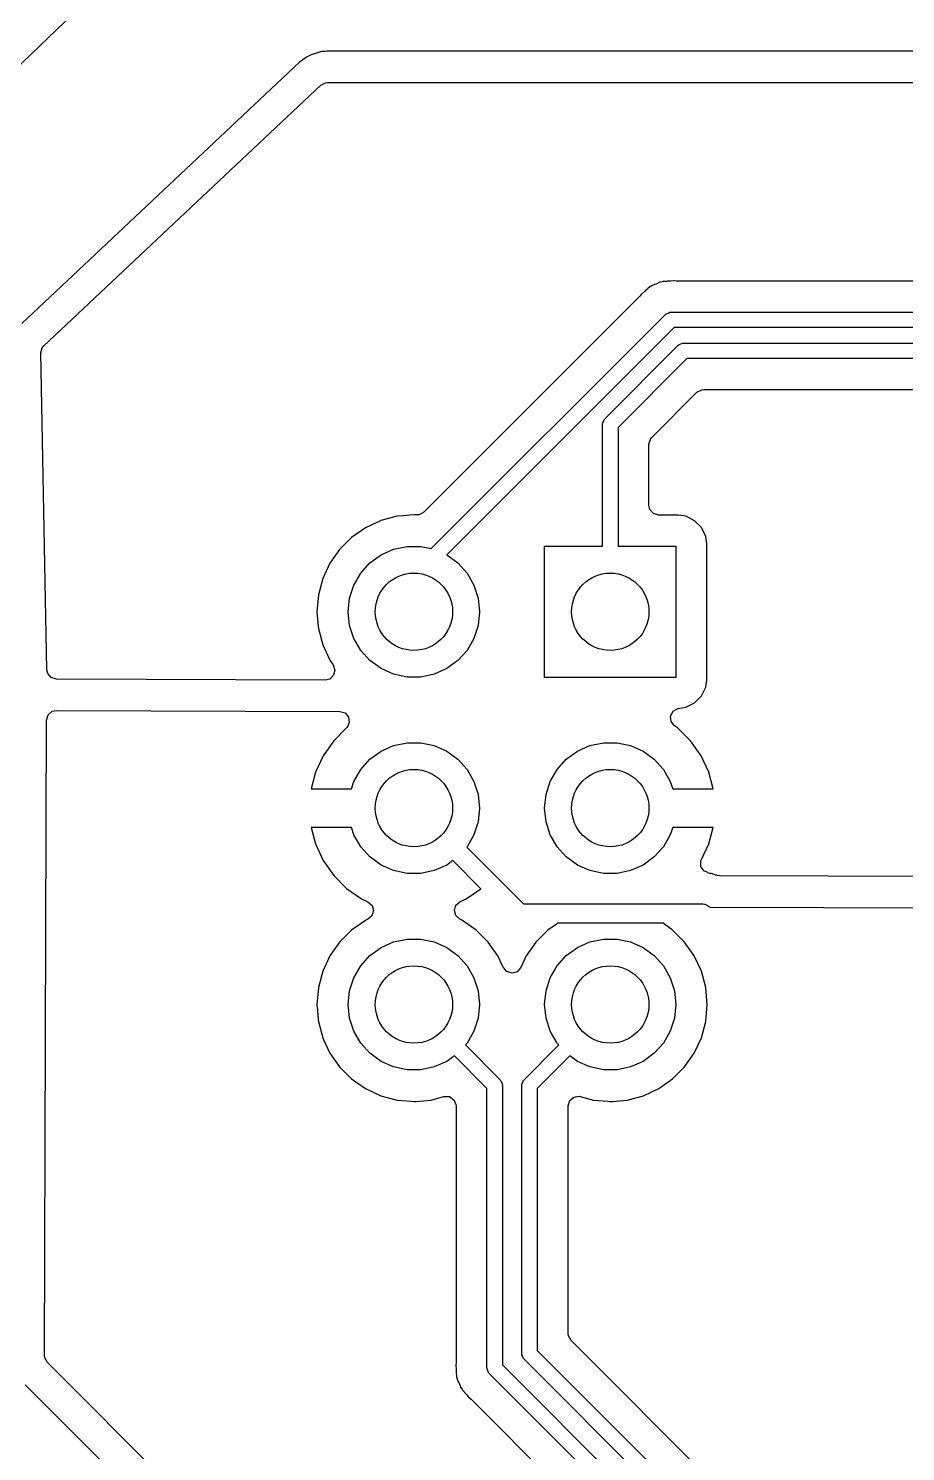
# Model space of a CAD drawing. Extents: x 0.79 to 7.48, y -4.92 to -0.79.
# Drawn here: x 5.867 to 6.314, y -3.374 to -2.65 of the extents above; entities that cross this region are included whole.
import ezdxf

# ---------------------------------------------------------------- set-up
doc = ezdxf.new("R2010")
doc.units = 0
doc.header["$MEASUREMENT"] = 0
doc.layers.add('BLACK', color=7, linetype='CONTINUOUS')

msp = doc.modelspace()

# ---------------------------------------------------------------- linework, layer by layer
at = {"layer": 'BLACK', "linetype": 'CONTINUOUS'}
for p, q in [((5.76725, -2.76025), (5.98866, -2.54724)), ((6.00886, -2.66433), (6.00514, -2.66694)), ((6.01132, -2.66309), (6.00886, -2.66433)), ((6.00886, -2.66433), (6.00886, -2.66433)), ((6.01607, -2.66155), (6.01132, -2.66309)), ((6.01707, -2.66143), (6.01607, -2.66155)), ((6.01766, -2.66138), (6.01707, -2.66143)), ((6.01833, -2.66131), (6.01766, -2.66138)), ((6.01906, -2.66128), (6.01833, -2.66131)), ((6.01833, -2.66131), (6.01833, -2.66131)), ((6.01833, -2.66131), (6.01833, -2.66131)), ((6.6024, -2.66128), (6.01906, -2.66128)), ((6.00514, -2.66694), (5.86381, -2.79996)), ((6.00514, -2.66694), (6.00514, -2.66694)), ((5.87513, -2.81123), (6.01609, -2.67857)), ((6.01609, -2.67857), (6.01854, -2.67733)), ((6.01854, -2.67733), (6.01943, -2.67724)), ((6.01943, -2.67724), (6.60632, -2.67724)), ((6.18205, -2.78273), (6.18155, -2.7831)), ((6.18218, -2.78262), (6.18205, -2.78273)), ((6.18278, -2.7821), (6.18218, -2.78262)), ((6.18373, -2.78128), (6.18278, -2.7821)), ((6.1839, -2.78121), (6.18373, -2.78128)), ((6.18373, -2.78128), (6.18373, -2.78128)), ((6.1848, -2.78067), (6.1839, -2.78121)), ((6.18495, -2.78056), (6.1848, -2.78067)), ((6.18686, -2.77985), (6.18495, -2.78056)), ((6.18495, -2.78056), (6.18495, -2.78056)), ((6.18702, -2.77978), (6.18686, -2.77985)), ((6.18888, -2.77893), (6.18702, -2.77978)), ((6.18907, -2.7789), (6.18888, -2.77893)), ((6.18888, -2.77893), (6.18888, -2.77893)), ((6.19008, -2.77865), (6.18907, -2.7789)), ((6.19026, -2.77858), (6.19008, -2.77865)), ((6.19229, -2.77843), (6.19026, -2.77858)), ((6.19026, -2.77858), (6.19026, -2.77858)), ((6.19247, -2.77841), (6.19229, -2.77843)), ((6.19308, -2.77833), (6.19247, -2.77841)), ((6.1937, -2.77833), (6.19308, -2.77833)), ((6.19387, -2.77832), (6.1937, -2.77833)), ((6.19439, -2.77828), (6.19387, -2.77832)), ((6.19591, -2.77817), (6.19439, -2.77828)), ((6.19609, -2.77822), (6.19591, -2.77817)), ((6.19591, -2.77817), (6.19591, -2.77817)), ((6.19713, -2.77833), (6.19609, -2.77822)), ((6.57288, -2.77833), (6.19713, -2.77833)), ((6.17869, -2.78597), (6.0687, -2.89595)), ((6.17934, -2.78516), (6.17869, -2.78597)), ((6.17944, -2.785), (6.17934, -2.78516)), ((6.18099, -2.78366), (6.17944, -2.78499)), ((6.17944, -2.78499), (6.17944, -2.785)), ((6.18111, -2.78354), (6.18099, -2.78366)), ((6.18155, -2.7831), (6.18111, -2.78354)), ((6.07242, -2.91453), (6.1917, -2.79525)), ((6.1917, -2.79525), (6.19199, -2.7951)), ((6.19199, -2.7951), (6.19217, -2.79485)), ((6.19217, -2.79485), (6.19305, -2.79456)), ((6.19305, -2.79456), (6.19387, -2.79414)), ((6.19387, -2.79414), (6.19419, -2.79419)), ((6.19419, -2.79419), (6.19449, -2.79409)), ((6.19449, -2.79409), (6.57552, -2.79409)), ((6.19612, -2.80197), (6.08036, -2.91773)), ((6.57389, -2.80197), (6.19612, -2.80197)), ((5.87432, -2.81222), (5.87513, -2.81123)), ((6.1608, -2.84842), (6.19823, -2.811)), ((6.19823, -2.811), (6.19851, -2.81085)), ((6.19851, -2.81085), (6.1987, -2.81059)), ((6.1987, -2.81059), (6.19957, -2.81031)), ((6.19957, -2.81031), (6.2004, -2.80989)), ((6.2004, -2.80989), (6.20071, -2.80994)), ((6.20071, -2.80994), (6.20101, -2.80984)), ((6.20101, -2.80984), (6.56621, -2.80984)), ((5.87359, -2.81487), (5.87432, -2.81222)), ((5.87665, -2.97619), (5.87359, -2.81487)), ((6.20264, -2.81772), (6.16752, -2.85284)), ((6.56458, -2.81772), (6.20264, -2.81772)), ((6.21016, -2.8336), (6.2112, -2.83348)), ((6.2112, -2.83348), (6.55603, -2.83348)), ((6.18472, -2.85794), (6.20774, -2.83491)), ((6.20774, -2.83491), (6.21016, -2.8336)), ((6.15965, -2.85121), (6.15974, -2.85091)), ((6.15965, -2.91321), (6.15965, -2.85121)), ((6.15969, -2.85059), (6.16011, -2.84977)), ((6.15974, -2.85091), (6.15969, -2.85059)), ((6.16011, -2.84977), (6.1604, -2.84889)), ((6.1604, -2.84889), (6.16065, -2.84871)), ((6.16065, -2.84871), (6.1608, -2.84842)), ((6.16752, -2.85284), (6.16752, -2.91321)), ((6.18329, -2.86139), (6.18406, -2.85875)), ((6.18329, -2.89256), (6.18329, -2.86139)), ((6.18406, -2.85875), (6.18472, -2.85794)), ((6.055, -2.89801), (6.04668, -2.90024)), ((6.05786, -2.89776), (6.055, -2.89801)), ((6.055, -2.89801), (6.055, -2.89801)), ((6.06358, -2.89726), (6.05786, -2.89776)), ((6.06482, -2.89737), (6.06358, -2.89726)), ((6.06358, -2.89726), (6.06358, -2.89726)), ((6.06628, -2.89727), (6.06482, -2.89737)), ((6.0687, -2.89595), (6.06628, -2.89727)), ((6.18373, -2.89459), (6.18329, -2.89256)), ((6.18553, -2.89667), (6.18373, -2.89459)), ((6.18817, -2.89744), (6.18553, -2.89667)), ((6.19829, -2.89744), (6.18817, -2.89744)), ((6.20198, -2.89803), (6.19829, -2.89744)), ((6.19829, -2.89744), (6.19829, -2.89744)), ((6.20341, -2.89876), (6.20198, -2.89803)), ((6.03887, -2.90388), (6.03182, -2.90882)), ((6.04655, -2.9003), (6.03887, -2.90388)), ((6.03887, -2.90388), (6.03887, -2.90388)), ((6.04668, -2.90024), (6.04655, -2.9003)), ((6.04668, -2.90024), (6.04668, -2.90024)), ((6.04668, -2.90024), (6.04668, -2.90024)), ((6.20643, -2.9003), (6.20341, -2.89876)), ((6.20996, -2.90383), (6.20643, -2.9003)), ((6.20643, -2.9003), (6.20643, -2.9003)), ((6.20643, -2.9003), (6.20643, -2.9003)), ((6.21223, -2.90828), (6.20996, -2.90383)), ((6.20996, -2.90383), (6.20996, -2.90383)), ((6.20996, -2.90383), (6.20996, -2.90383)), ((6.03182, -2.90882), (6.02572, -2.91491)), ((6.13012, -2.98014), (6.13012, -2.91321)), ((6.13012, -2.91321), (6.15965, -2.91321)), ((6.16752, -2.91321), (6.19705, -2.91321)), ((6.19705, -2.91321), (6.19705, -2.98014)), ((6.21281, -2.91197), (6.21223, -2.90828)), ((6.21281, -2.98138), (6.21281, -2.91197)), ((6.02572, -2.91491), (6.02078, -2.92197)), ((6.04119, -2.92181), (6.04685, -2.9177)), ((6.04685, -2.9177), (6.05324, -2.91485)), ((6.05324, -2.91485), (6.06008, -2.9134)), ((6.06008, -2.9134), (6.06708, -2.9134)), ((6.06708, -2.9134), (6.07242, -2.91453)), ((6.08036, -2.91773), (6.08597, -2.92181)), ((6.02078, -2.92197), (6.01714, -2.92977)), ((6.02078, -2.92197), (6.02078, -2.92197)), ((6.03301, -2.93307), (6.03651, -2.92701)), ((6.03651, -2.92701), (6.04119, -2.92181)), ((6.08597, -2.92181), (6.09066, -2.92701)), ((6.09066, -2.92701), (6.09415, -2.93307)), ((6.01714, -2.92977), (6.01491, -2.9381)), ((6.01714, -2.92977), (6.01714, -2.92977)), ((6.03085, -2.93972), (6.03301, -2.93307)), ((6.09415, -2.93307), (6.09632, -2.93972)), ((6.01491, -2.9381), (6.01416, -2.94668)), ((6.01491, -2.9381), (6.01491, -2.9381)), ((6.03012, -2.94668), (6.03085, -2.93972)), ((6.09632, -2.93972), (6.09705, -2.94668)), ((6.01416, -2.94668), (6.0148, -2.95394)), ((6.03085, -2.95363), (6.03012, -2.94668)), ((6.09705, -2.94668), (6.09632, -2.95363)), ((6.0148, -2.95394), (6.01491, -2.95526)), ((6.01491, -2.95526), (6.01491, -2.95526)), ((6.01491, -2.95526), (6.01714, -2.96358)), ((6.03301, -2.96029), (6.03085, -2.95363)), ((6.09632, -2.95363), (6.09415, -2.96029)), ((6.01714, -2.96358), (6.01714, -2.96358)), ((6.01714, -2.96358), (6.01714, -2.96358)), ((6.01714, -2.96358), (6.02078, -2.97139)), ((6.03651, -2.96635), (6.03301, -2.96029)), ((6.09415, -2.96029), (6.09066, -2.96635)), ((6.04119, -2.97155), (6.03651, -2.96635)), ((6.09066, -2.96635), (6.08597, -2.97155)), ((5.87708, -2.97811), (5.87665, -2.97619)), ((5.87887, -2.9802), (5.87708, -2.97811)), ((6.02078, -2.97139), (6.02246, -2.97379)), ((6.02246, -2.97379), (6.02334, -2.97639)), ((6.02334, -2.97639), (6.02267, -2.97906)), ((6.04685, -2.97566), (6.04119, -2.97155)), ((6.05324, -2.9785), (6.04685, -2.97566)), ((6.08031, -2.97566), (6.07392, -2.9785)), ((6.08597, -2.97155), (6.08031, -2.97566)), ((5.88151, -2.98098), (5.87887, -2.9802)), ((6.01845, -2.98147), (5.88151, -2.98098)), ((6.02067, -2.98094), (6.01845, -2.98147)), ((6.02267, -2.97906), (6.02067, -2.98094)), ((6.06008, -2.97996), (6.05324, -2.9785)), ((6.06708, -2.97996), (6.06008, -2.97996)), ((6.07392, -2.9785), (6.06708, -2.97996)), ((6.19705, -2.98014), (6.13012, -2.98014)), ((6.20996, -2.98953), (6.21223, -2.98507)), ((6.21223, -2.98507), (6.2128, -2.9815)), ((6.21223, -2.98507), (6.21223, -2.98507)), ((6.21223, -2.98507), (6.21223, -2.98507)), ((6.2128, -2.9815), (6.21281, -2.98138)), ((6.20643, -2.99306), (6.20996, -2.98953)), ((5.87653, -3.00181), (5.87732, -2.99918)), ((5.87732, -2.99918), (5.8794, -2.99738)), ((5.8794, -2.99738), (5.88143, -2.99695)), ((5.88143, -2.99695), (6.02587, -2.99746)), ((6.02587, -2.99746), (6.0285, -2.99824)), ((6.0285, -2.99824), (6.0303, -3.00033)), ((6.19432, -2.99983), (6.19556, -2.99738)), ((6.19461, -3.00257), (6.19432, -2.99983)), ((6.19556, -2.99738), (6.19794, -2.99598)), ((6.19794, -2.99598), (6.19836, -2.9959)), ((6.19836, -2.9959), (6.20198, -2.99532)), ((6.20198, -2.99532), (6.20643, -2.99306)), ((5.87548, -3.32557), (5.87653, -3.00181)), ((6.0293, -3.00579), (6.02271, -3.01238)), ((6.02953, -3.00555), (6.0293, -3.00579)), ((6.03068, -3.00305), (6.02953, -3.00555)), ((6.0303, -3.00033), (6.03068, -3.00305)), ((6.19632, -3.00472), (6.19461, -3.00257)), ((6.19788, -3.00581), (6.19632, -3.00472)), ((6.20445, -3.01238), (6.19788, -3.00581)), ((6.02271, -3.01238), (6.01738, -3.02)), ((6.02271, -3.01238), (6.02271, -3.01238)), ((6.05324, -3.01485), (6.06008, -3.0134)), ((6.06008, -3.0134), (6.06708, -3.0134)), ((6.06708, -3.0134), (6.07392, -3.01485)), ((6.15324, -3.01485), (6.16008, -3.0134)), ((6.16008, -3.0134), (6.16708, -3.0134)), ((6.16708, -3.0134), (6.17392, -3.01485)), ((6.20979, -3.02), (6.20445, -3.01238)), ((6.20445, -3.01238), (6.20445, -3.01238)), ((6.01738, -3.02), (6.01345, -3.02843)), ((6.01738, -3.02), (6.01738, -3.02)), ((6.03651, -3.02701), (6.04119, -3.02181)), ((6.04119, -3.02181), (6.04685, -3.0177)), ((6.04685, -3.0177), (6.05324, -3.01485)), ((6.07392, -3.01485), (6.08031, -3.0177)), ((6.08031, -3.0177), (6.08597, -3.02181)), ((6.08597, -3.02181), (6.09066, -3.02701)), ((6.13651, -3.02701), (6.14119, -3.02181)), ((6.14119, -3.02181), (6.14685, -3.0177)), ((6.14685, -3.0177), (6.15324, -3.01485)), ((6.17392, -3.01485), (6.18031, -3.0177)), ((6.18031, -3.0177), (6.18597, -3.02181)), ((6.18597, -3.02181), (6.19066, -3.02701)), ((6.21372, -3.02843), (6.20979, -3.02)), ((6.20979, -3.02), (6.20979, -3.02)), ((6.01345, -3.02843), (6.0112, -3.03683)), ((6.01345, -3.02843), (6.01345, -3.02843)), ((6.03301, -3.03307), (6.03651, -3.02701)), ((6.09066, -3.02701), (6.09415, -3.03307)), ((6.13301, -3.03307), (6.13651, -3.02701)), ((6.19066, -3.02701), (6.19415, -3.03307)), ((6.21597, -3.03683), (6.21372, -3.02843)), ((6.21372, -3.02843), (6.21372, -3.02843)), ((6.03179, -3.03683), (6.03301, -3.03307)), ((6.09415, -3.03307), (6.09632, -3.03972)), ((6.13085, -3.03972), (6.13301, -3.03307)), ((6.19415, -3.03307), (6.19538, -3.03683)), ((6.0112, -3.03683), (6.0112, -3.03683)), ((6.0112, -3.03683), (6.03179, -3.03683)), ((6.09632, -3.03972), (6.09705, -3.04668)), ((6.13012, -3.04668), (6.13085, -3.03972)), ((6.19538, -3.03683), (6.21597, -3.03683)), ((6.21597, -3.03683), (6.21597, -3.03683)), ((6.09705, -3.04668), (6.09632, -3.05363)), ((6.13085, -3.05363), (6.13012, -3.04668)), ((6.03179, -3.05652), (6.0112, -3.05652)), ((6.0112, -3.05652), (6.01345, -3.06492)), ((6.03301, -3.06029), (6.03179, -3.05652)), ((6.09632, -3.05363), (6.09415, -3.06029)), ((6.13301, -3.06029), (6.13085, -3.05363)), ((6.19538, -3.05652), (6.19415, -3.06029)), ((6.21597, -3.05652), (6.19538, -3.05652)), ((6.21372, -3.06492), (6.21597, -3.05652)), ((6.01345, -3.06492), (6.01345, -3.06492)), ((6.01345, -3.06492), (6.01738, -3.07335)), ((6.03651, -3.06635), (6.03301, -3.06029)), ((6.09415, -3.06029), (6.09066, -3.06635)), ((6.13651, -3.06635), (6.13301, -3.06029)), ((6.19415, -3.06029), (6.19066, -3.06635)), ((6.21001, -3.07287), (6.21372, -3.06492)), ((6.21372, -3.06492), (6.21372, -3.06492)), ((6.04119, -3.07155), (6.03651, -3.06635)), ((6.04685, -3.07566), (6.04119, -3.07155)), ((6.09066, -3.06635), (6.09045, -3.06658)), ((6.09045, -3.06658), (6.11936, -3.0955)), ((6.14119, -3.07155), (6.13651, -3.06635)), ((6.14685, -3.07566), (6.14119, -3.07155)), ((6.18597, -3.07155), (6.18031, -3.07566)), ((6.19066, -3.06635), (6.18597, -3.07155)), ((6.01738, -3.07335), (6.02271, -3.08097)), ((6.05324, -3.0785), (6.04685, -3.07566)), ((6.06008, -3.07996), (6.05324, -3.0785)), ((6.07392, -3.0785), (6.06708, -3.07996)), ((6.08031, -3.07566), (6.07392, -3.0785)), ((6.08338, -3.07343), (6.08031, -3.07566)), ((6.09765, -3.08771), (6.08338, -3.07343)), ((6.15324, -3.0785), (6.14685, -3.07566)), ((6.16008, -3.07996), (6.15324, -3.0785)), ((6.17392, -3.0785), (6.16708, -3.07996)), ((6.18031, -3.07566), (6.17392, -3.0785)), ((6.20975, -3.07358), (6.21001, -3.07287)), ((6.20976, -3.07633), (6.20975, -3.07358)), ((6.21126, -3.07864), (6.20976, -3.07633)), ((6.21321, -3.07951), (6.21126, -3.07864)), ((6.21318, -3.07964), (6.21321, -3.07951)), ((6.21413, -3.07991), (6.21318, -3.07964)), ((6.21495, -3.08006), (6.21413, -3.07991)), ((6.02271, -3.08097), (6.02929, -3.08755)), ((6.06708, -3.07996), (6.06008, -3.07996)), ((6.16708, -3.07996), (6.16008, -3.07996)), ((6.2156, -3.08013), (6.21495, -3.08006)), ((6.21714, -3.08074), (6.2156, -3.08013)), ((6.2156, -3.08013), (6.2156, -3.08013)), ((6.2156, -3.08013), (6.2156, -3.08013)), ((6.2156, -3.08013), (6.2156, -3.08013)), ((6.2156, -3.08013), (6.2156, -3.08013)), ((6.21738, -3.08082), (6.21714, -3.08074)), ((6.21763, -3.08089), (6.21738, -3.08082)), ((6.21826, -3.08106), (6.21763, -3.08089)), ((6.21956, -3.08124), (6.21826, -3.08106)), ((6.33181, -3.08152), (6.21956, -3.08124)), ((6.02929, -3.08755), (6.03691, -3.09288)), ((6.03691, -3.09288), (6.04019, -3.09441)), ((6.08697, -3.09441), (6.09026, -3.09288)), ((6.09026, -3.09288), (6.09765, -3.08771)), ((6.04019, -3.09441), (6.04226, -3.09623)), ((6.04221, -3.10151), (6.04019, -3.10326)), ((6.04301, -3.09888), (6.04221, -3.10151)), ((6.04226, -3.09623), (6.04301, -3.09888)), ((6.08416, -3.0988), (6.08495, -3.09617)), ((6.08491, -3.10144), (6.08416, -3.0988)), ((6.08697, -3.10326), (6.08491, -3.10144)), ((6.08495, -3.09617), (6.08697, -3.09441)), ((6.11936, -3.0955), (6.21065, -3.0955)), ((6.21065, -3.0955), (6.21152, -3.09562)), ((6.21152, -3.09562), (6.2117, -3.09561)), ((6.2117, -3.09561), (6.21179, -3.09566)), ((6.21179, -3.09566), (6.21204, -3.0957)), ((6.21204, -3.0957), (6.21306, -3.09635)), ((6.21306, -3.09635), (6.21413, -3.09694)), ((6.21413, -3.09694), (6.21439, -3.0972)), ((6.21439, -3.0972), (6.33177, -3.09748)), ((6.03182, -3.10882), (6.02572, -3.11491)), ((6.03887, -3.10388), (6.03182, -3.10882)), ((6.04019, -3.10326), (6.03887, -3.10388)), ((6.03887, -3.10388), (6.03887, -3.10388)), ((6.08829, -3.10388), (6.08697, -3.10326)), ((6.09535, -3.10882), (6.08829, -3.10388)), ((6.08829, -3.10388), (6.08829, -3.10388)), ((6.10144, -3.11491), (6.09535, -3.10882)), ((6.13182, -3.10882), (6.12572, -3.11491)), ((6.13602, -3.10588), (6.13182, -3.10882)), ((6.13662, -3.10534), (6.13602, -3.10588)), ((6.19081, -3.10534), (6.13662, -3.10534)), ((6.19136, -3.10603), (6.19081, -3.10534)), ((6.19488, -3.10849), (6.19136, -3.10603)), ((6.19535, -3.10882), (6.19488, -3.10849)), ((6.20144, -3.11491), (6.19535, -3.10882)), ((6.02572, -3.11491), (6.02078, -3.12197)), ((6.04685, -3.1177), (6.05324, -3.11485)), ((6.05324, -3.11485), (6.06008, -3.1134)), ((6.06008, -3.1134), (6.06708, -3.1134)), ((6.06708, -3.1134), (6.07392, -3.11485)), ((6.07392, -3.11485), (6.08031, -3.1177)), ((6.10638, -3.12197), (6.10144, -3.11491)), ((6.10144, -3.11491), (6.10144, -3.11491)), ((6.12572, -3.11491), (6.12078, -3.12197)), ((6.14685, -3.1177), (6.15324, -3.11485)), ((6.15324, -3.11485), (6.16008, -3.1134)), ((6.16008, -3.1134), (6.16708, -3.1134)), ((6.16708, -3.1134), (6.17392, -3.11485)), ((6.17392, -3.11485), (6.18031, -3.1177)), ((6.20638, -3.12197), (6.20144, -3.11491)), ((6.20144, -3.11491), (6.20144, -3.11491)), ((6.02078, -3.12197), (6.01714, -3.12977)), ((6.02078, -3.12197), (6.02078, -3.12197)), ((6.03651, -3.12701), (6.04119, -3.12181)), ((6.04119, -3.12181), (6.04685, -3.1177)), ((6.08031, -3.1177), (6.08597, -3.12181)), ((6.08597, -3.12181), (6.09066, -3.12701)), ((6.10859, -3.1267), (6.10638, -3.12197)), ((6.10638, -3.12197), (6.10638, -3.12197)), ((6.10638, -3.12197), (6.10638, -3.12197)), ((6.12078, -3.12197), (6.11801, -3.12792)), ((6.12078, -3.12197), (6.12078, -3.12197)), ((6.13651, -3.12701), (6.14119, -3.12181)), ((6.14119, -3.12181), (6.14685, -3.1177)), ((6.18031, -3.1177), (6.18597, -3.12181)), ((6.18597, -3.12181), (6.19066, -3.12701)), ((6.21002, -3.12977), (6.20638, -3.12197)), ((6.20638, -3.12197), (6.20638, -3.12197)), ((6.20638, -3.12197), (6.20638, -3.12197)), ((6.01714, -3.12977), (6.01491, -3.1381)), ((6.01714, -3.12977), (6.01714, -3.12977)), ((6.03301, -3.13307), (6.03651, -3.12701)), ((6.09066, -3.12701), (6.09415, -3.13307)), ((6.10916, -3.12792), (6.10859, -3.1267)), ((6.11091, -3.12994), (6.10916, -3.12792)), ((6.11354, -3.13074), (6.11091, -3.12994)), ((6.11619, -3.12999), (6.11354, -3.13074)), ((6.11801, -3.12792), (6.11619, -3.12999)), ((6.13301, -3.13307), (6.13651, -3.12701)), ((6.19066, -3.12701), (6.19415, -3.13307)), ((6.21225, -3.1381), (6.21002, -3.12977)), ((6.03085, -3.13972), (6.03301, -3.13307)), ((6.09415, -3.13307), (6.09632, -3.13972)), ((6.13085, -3.13972), (6.13301, -3.13307)), ((6.19415, -3.13307), (6.19632, -3.13972)), ((6.01491, -3.1381), (6.01416, -3.14668)), ((6.01491, -3.1381), (6.01491, -3.1381)), ((6.03012, -3.14668), (6.03085, -3.13972)), ((6.09632, -3.13972), (6.09705, -3.14668)), ((6.13012, -3.14668), (6.13085, -3.13972)), ((6.19632, -3.13972), (6.19705, -3.14668)), ((6.213, -3.14668), (6.21225, -3.1381)), ((6.01416, -3.14668), (6.01416, -3.14668)), ((6.01416, -3.14668), (6.01441, -3.14952)), ((6.01441, -3.14952), (6.01485, -3.15454)), ((6.03085, -3.15363), (6.03012, -3.14668)), ((6.09705, -3.14668), (6.09632, -3.15363)), ((6.13085, -3.15363), (6.13012, -3.14668)), ((6.19705, -3.14668), (6.19632, -3.15363)), ((6.21225, -3.15526), (6.213, -3.14668)), ((6.01485, -3.15454), (6.01491, -3.15526)), ((6.01491, -3.15526), (6.01491, -3.15526)), ((6.01491, -3.15526), (6.01714, -3.16358)), ((6.03301, -3.16029), (6.03085, -3.15363)), ((6.09632, -3.15363), (6.09415, -3.16029)), ((6.13301, -3.16029), (6.13085, -3.15363)), ((6.19632, -3.15363), (6.19415, -3.16029)), ((6.21002, -3.16358), (6.21225, -3.15526)), ((6.01714, -3.16358), (6.01714, -3.16358)), ((6.01714, -3.16358), (6.01714, -3.16358)), ((6.01714, -3.16358), (6.01726, -3.16382)), ((6.01726, -3.16382), (6.02078, -3.17139)), ((6.03651, -3.16635), (6.03301, -3.16029)), ((6.04119, -3.17155), (6.03651, -3.16635)), ((6.09066, -3.16635), (6.08979, -3.16731)), ((6.09415, -3.16029), (6.09066, -3.16635)), ((6.13651, -3.16635), (6.13301, -3.16029)), ((6.13738, -3.16731), (6.13651, -3.16635)), ((6.19066, -3.16635), (6.18597, -3.17155)), ((6.19415, -3.16029), (6.19066, -3.16635)), ((6.20638, -3.17139), (6.21002, -3.16358)), ((6.02078, -3.17139), (6.02078, -3.17139)), ((6.02078, -3.17139), (6.02572, -3.17844)), ((6.04685, -3.17566), (6.04119, -3.17155)), ((6.08418, -3.17285), (6.08031, -3.17566)), ((6.10079, -3.18945), (6.08418, -3.17285)), ((6.08979, -3.16731), (6.10751, -3.18503)), ((6.11966, -3.18503), (6.13738, -3.16731)), ((6.14298, -3.17285), (6.12638, -3.18945)), ((6.14685, -3.17566), (6.14298, -3.17285)), ((6.18597, -3.17155), (6.18031, -3.17566)), ((6.20144, -3.17844), (6.20638, -3.17139)), ((6.02572, -3.17844), (6.03182, -3.18454)), ((6.05324, -3.1785), (6.04685, -3.17566)), ((6.06008, -3.17996), (6.05324, -3.1785)), ((6.06708, -3.17996), (6.06008, -3.17996)), ((6.07392, -3.1785), (6.06708, -3.17996)), ((6.08031, -3.17566), (6.07392, -3.1785)), ((6.15324, -3.1785), (6.14685, -3.17566)), ((6.16008, -3.17996), (6.15324, -3.1785)), ((6.16708, -3.17996), (6.16008, -3.17996)), ((6.17392, -3.1785), (6.16708, -3.17996)), ((6.18031, -3.17566), (6.17392, -3.1785)), ((6.19535, -3.18454), (6.20144, -3.17844)), ((6.03182, -3.18454), (6.03887, -3.18948)), ((6.10751, -3.18503), (6.10765, -3.18532)), ((6.10765, -3.18532), (6.10791, -3.1855)), ((6.10791, -3.1855), (6.10819, -3.18638)), ((6.10819, -3.18638), (6.10861, -3.1872)), ((6.10861, -3.1872), (6.10856, -3.18752)), ((6.10856, -3.18752), (6.10866, -3.18782)), ((6.10866, -3.18782), (6.10866, -3.33019)), ((6.1185, -3.18782), (6.1186, -3.18752)), ((6.1185, -3.32448), (6.1185, -3.18782)), ((6.11855, -3.1872), (6.11897, -3.18638)), ((6.1186, -3.18752), (6.11855, -3.1872)), ((6.11897, -3.18638), (6.11926, -3.1855)), ((6.11926, -3.1855), (6.11951, -3.18532)), ((6.11951, -3.18532), (6.11966, -3.18503)), ((6.18829, -3.18948), (6.19535, -3.18454)), ((6.03887, -3.18948), (6.04668, -3.19312)), ((6.04668, -3.19312), (6.055, -3.19535)), ((6.055, -3.19535), (6.0622, -3.19598)), ((6.0647, -3.196), (6.07216, -3.19535)), ((6.07216, -3.19535), (6.07887, -3.19355)), ((6.07887, -3.19355), (6.08162, -3.19361)), ((6.08162, -3.19361), (6.0839, -3.19516)), ((6.0839, -3.19516), (6.08499, -3.19768)), ((6.10079, -3.33182), (6.10079, -3.18945)), ((6.12638, -3.18945), (6.12638, -3.32285)), ((6.14215, -3.19826), (6.14292, -3.19563)), ((6.14292, -3.19563), (6.145, -3.19382)), ((6.145, -3.19382), (6.14772, -3.19343)), ((6.14772, -3.19343), (6.14829, -3.19355)), ((6.14829, -3.19355), (6.155, -3.19535)), ((6.155, -3.19535), (6.16239, -3.19599)), ((6.1647, -3.196), (6.17216, -3.19535)), ((6.17216, -3.19535), (6.18049, -3.19312)), ((6.18049, -3.19312), (6.18829, -3.18948)), ((6.0622, -3.19598), (6.06358, -3.1961)), ((6.06358, -3.1961), (6.0647, -3.196)), ((6.06358, -3.1961), (6.06358, -3.1961)), ((6.06358, -3.1961), (6.06358, -3.1961)), ((6.08499, -3.19768), (6.08502, -3.19826)), ((6.08502, -3.19826), (6.08502, -3.32918)), ((6.14215, -3.3143), (6.14215, -3.19826)), ((6.16239, -3.19599), (6.16358, -3.1961)), ((6.16358, -3.1961), (6.1647, -3.196)), ((6.16358, -3.1961), (6.16358, -3.1961)), ((6.16358, -3.1961), (6.16358, -3.1961)), ((6.14226, -3.31533), (6.14215, -3.3143)), ((6.14358, -3.31775), (6.14226, -3.31533)), ((6.54465, -3.71883), (6.14358, -3.31775)), ((5.87559, -3.32662), (5.87548, -3.32557)), ((6.1186, -3.32478), (6.1185, -3.32448)), ((6.11855, -3.3251), (6.1186, -3.32478)), ((6.11897, -3.32592), (6.11855, -3.3251)), ((6.11926, -3.32679), (6.11897, -3.32592)), ((6.12638, -3.32285), (6.53955, -3.73602)), ((5.87691, -3.32904), (5.87559, -3.32662)), ((6.41248, -3.86461), (5.87691, -3.32904)), ((6.08491, -3.33021), (6.08487, -3.3304)), ((6.08487, -3.3304), (6.08487, -3.3304)), ((6.08487, -3.3304), (6.08487, -3.3304)), ((6.08487, -3.3304), (6.08501, -3.33244)), ((6.08502, -3.32918), (6.08491, -3.33021)), ((6.08501, -3.33244), (6.08502, -3.33261)), ((6.08502, -3.33261), (6.08502, -3.33323)), ((6.08502, -3.33323), (6.08511, -3.33384)), ((6.10089, -3.33212), (6.10079, -3.33182)), ((6.10084, -3.33243), (6.10089, -3.33212)), ((6.10125, -3.33326), (6.10084, -3.33243)), ((6.10154, -3.33413), (6.10125, -3.33326)), ((6.10866, -3.33019), (6.53024, -3.75177)), ((6.11951, -3.32698), (6.11926, -3.32679)), ((6.11966, -3.32726), (6.11951, -3.32698)), ((6.53514, -3.74274), (6.11966, -3.32726)), ((5.86562, -3.34033), (6.40149, -3.87619)), ((6.08511, -3.33384), (6.08513, -3.33401)), ((6.08513, -3.33401), (6.08527, -3.33605)), ((6.08527, -3.33605), (6.08534, -3.33623)), ((6.08534, -3.33623), (6.0856, -3.33724)), ((6.0856, -3.33724), (6.08562, -3.33743)), ((6.08562, -3.33743), (6.08562, -3.33743)), ((6.08562, -3.33743), (6.08647, -3.33929)), ((6.08647, -3.33929), (6.08654, -3.33945)), ((6.08654, -3.33945), (6.08725, -3.34136)), ((6.1018, -3.33432), (6.10154, -3.33413)), ((6.10194, -3.3346), (6.1018, -3.33432)), ((6.52583, -3.75849), (6.10194, -3.3346)), ((6.08725, -3.34136), (6.08737, -3.34151)), ((6.08737, -3.34151), (6.0879, -3.34241)), ((6.0879, -3.34241), (6.08798, -3.34258)), ((6.08798, -3.34258), (6.08798, -3.34258)), ((6.08798, -3.34258), (6.08798, -3.34258)), ((6.08798, -3.34258), (6.08931, -3.34413)), ((6.08931, -3.34413), (6.08942, -3.34426)), ((6.08942, -3.34426), (6.08979, -3.34476)), ((6.08979, -3.34476), (6.08979, -3.34476)), ((6.08979, -3.34476), (6.09023, -3.34519)), ((6.09023, -3.34519), (6.09035, -3.34532)), ((6.09035, -3.34532), (6.09145, -3.34659)), ((6.09145, -3.34659), (6.09169, -3.34686)), ((6.09169, -3.34686), (6.09169, -3.34686)), ((6.09169, -3.34686), (6.09185, -3.34697)), ((6.09185, -3.34697), (6.09266, -3.34762)), ((6.09266, -3.34762), (6.51281, -3.76777))]:
    msp.add_line(p, q, dxfattribs=at)
at = {"layer": 'BLACK'}
for centre in [(6.06358, -2.94668), (6.16358, -2.94668), (6.06358, -3.04668), (6.16358, -3.04668), (6.06358, -3.14668), (6.16358, -3.14668)]:
    msp.add_circle(centre, 0.01969, dxfattribs=at)

doc.saveas('drawing.dxf')
